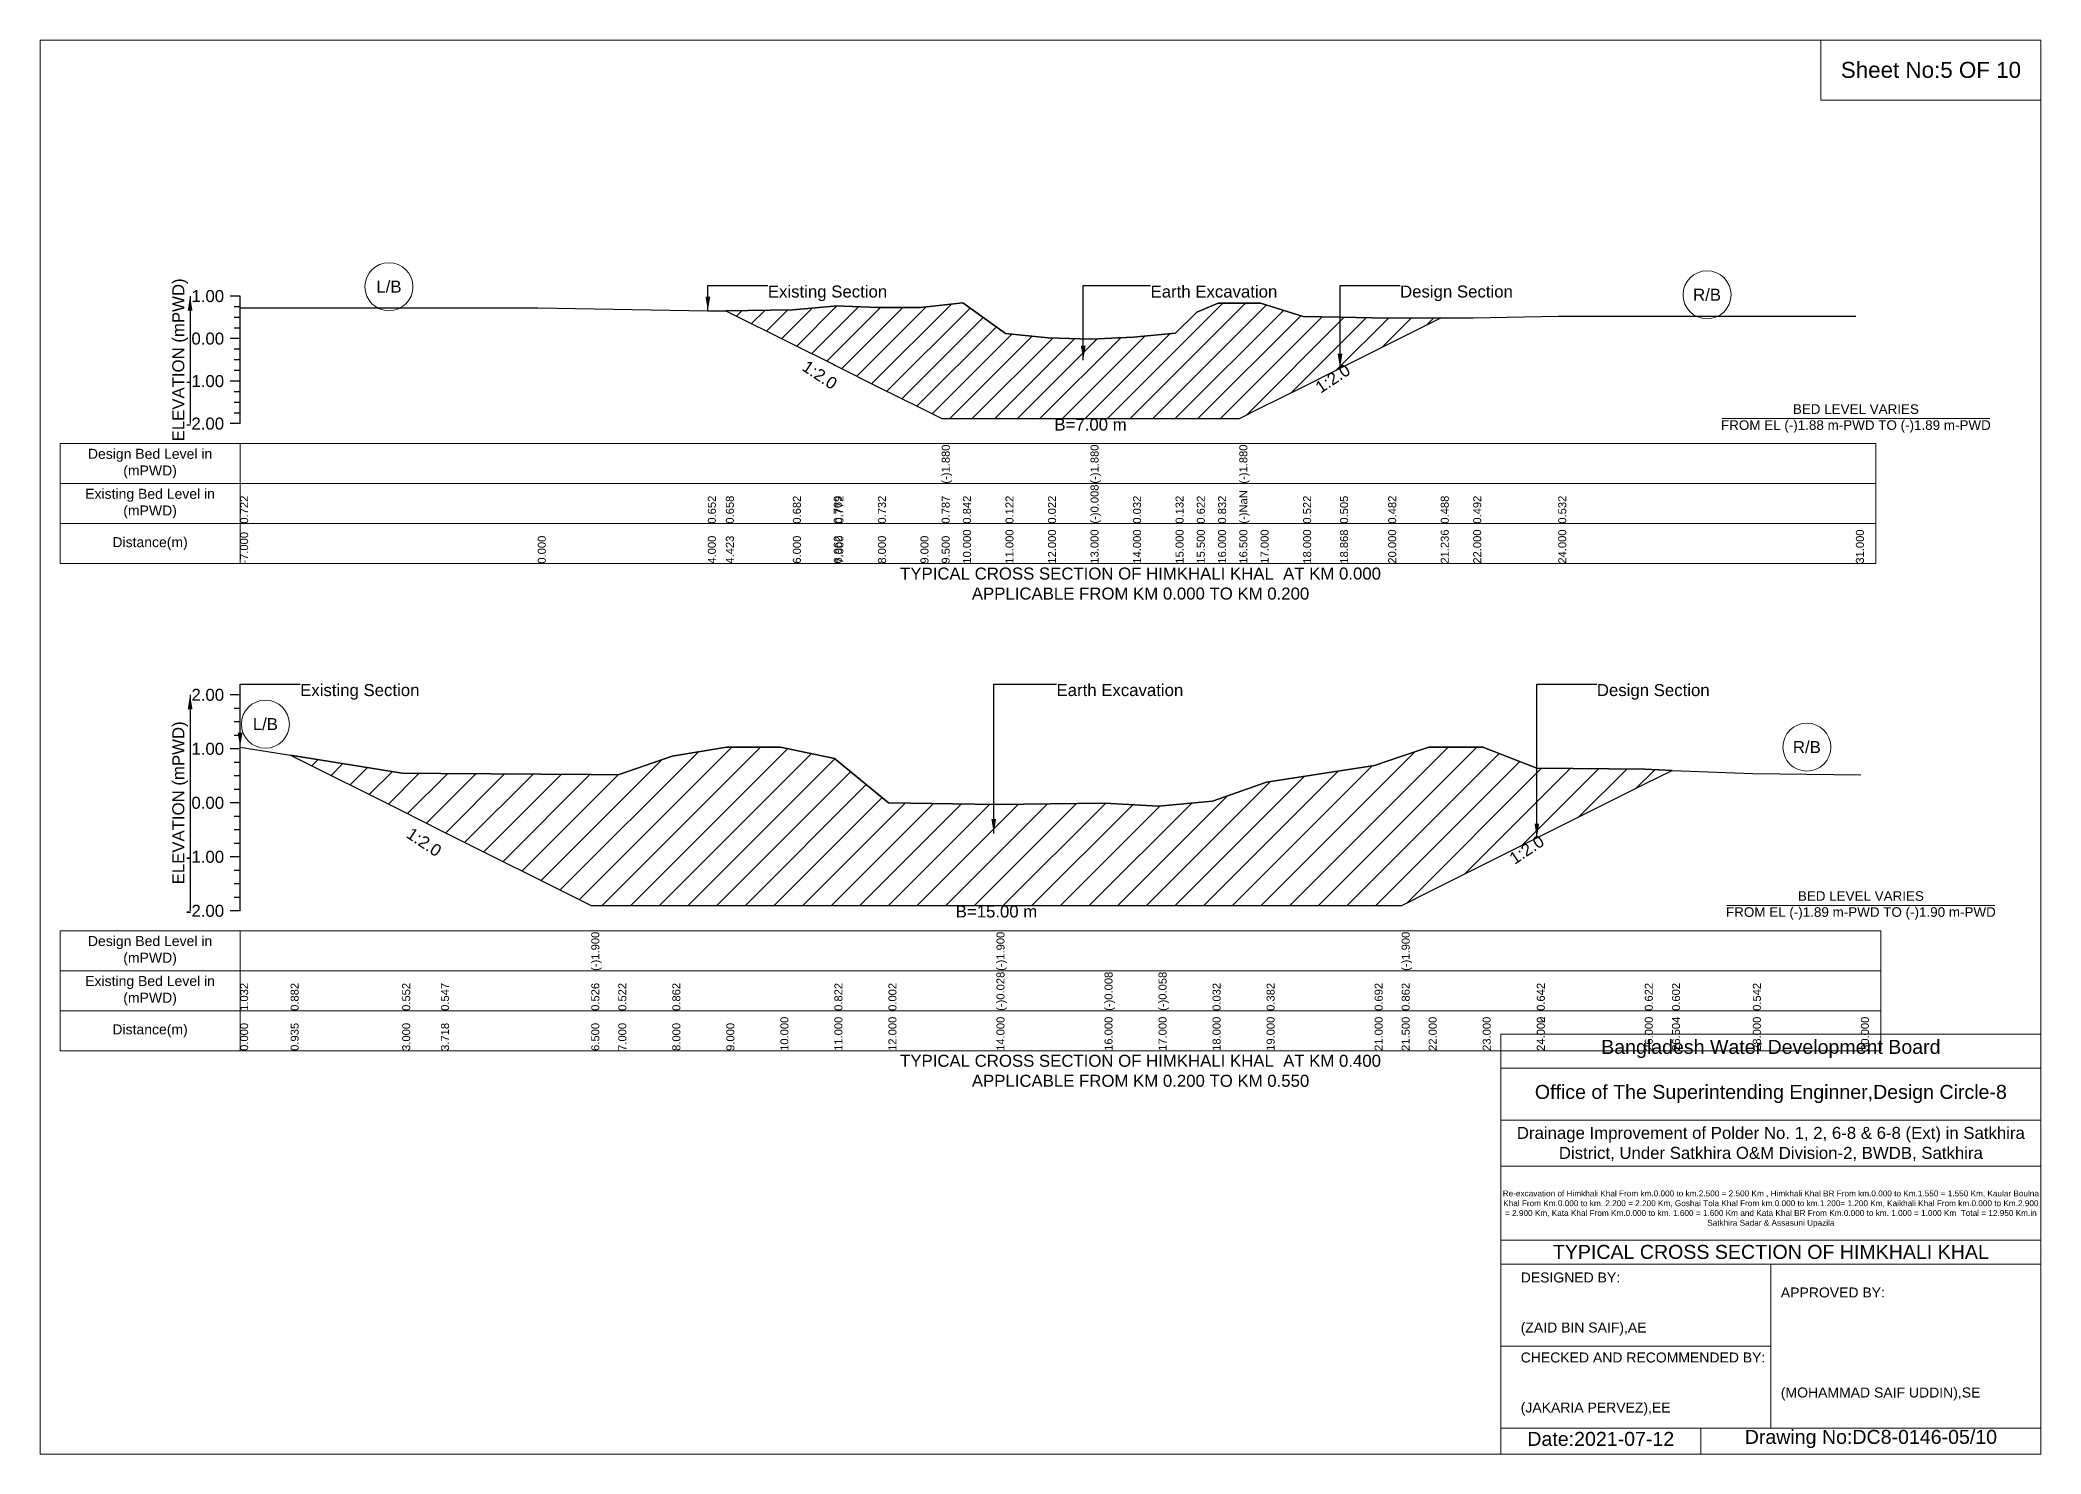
# Model space of a CAD drawing. Header units: inches. Extents: x 91000 to 628000, y -5656 to 0.
# Drawn here: x 140000 to 148000, y -5656 to 0 of the extents above; entities that cross this region are included whole.
import ezdxf

# ---------------------------------------------------------------- set-up
doc = ezdxf.new("R2010")
doc.units = ezdxf.units.IN
doc.header["$LTSCALE"] = 7
doc.header["$MEASUREMENT"] = 0
for name, color, linetype, lineweight in [('Cross section Data Border', 7, 'Continuous', 9), ('Cross Section Labels', 7, 'Continuous', 9), ('Existing_Bed_Level for Xsection', 7, 'Continuous', 25), ('Long Section Border', 7, 'Continuous', 9)]:
    doc.layers.add(name, color=color, linetype=linetype, lineweight=lineweight)
doc.styles.get("Standard").update_dxf_attribs({"font": 'arial.ttf'})
doc.dimstyles.get("Standard").update_dxf_attribs({"dimtxt": 0.18, "dimasz": 0.18, "dimexe": 0.18, "dimexo": 0.0625, "dimgap": 0.09, "dimtad": 0, "dimtih": 1, "dimtoh": 1, "dimdec": 4, "dimzin": 0, "dimdsep": 46, "dimtxsty": 'Standard', "dimcen": 0.09, "dimadec": 0, "dimazin": 0, "dimtfac": 1, "dimtdec": 4, "dimtofl": 0, "dimtmove": 0, "dimatfit": 3, "dimfxl": 1, "dimtolj": 1, "dimtzin": 0, "dimarcsym": 0})

msp = doc.modelspace()

# ---------------------------------------------------------------- hatches: boundary and pattern name
at = {"layer": 'Existing_Bed_Level for Xsection'}
h = msp.add_hatch(dxfattribs=at)
h.set_pattern_fill('ANSI31', color=256, scale=510, style=0)
h.paths.add_polyline_path([(142742, -1082.7), (143010, -1216.7), (143173.5, -1298.5), (143180, -1301.7), (143350, -1386.7), (143520, -1471.7), (143605, -1514.2), (143690, -1514.2), (143860, -1514.2), (144030, -1514.2), (144200, -1514.2), (144370, -1514.2), (144540, -1514.2), (144625, -1514.2), (144710, -1514.2), (144795, -1514.2), (144880, -1471.7), (145050, -1386.7), (145197.6, -1312.9), (145390, -1216.7), (145600.2, -1111.6), (145390, -1112.7), (145197.6, -1108.9), (145050, -1105.9), (144880, -1053.2), (144795, -1053.2), (144710, -1053.2), (144625, -1088.9), (144540, -1172.2), (144370, -1189.2), (144200, -1196), (144030, -1190.9), (143860, -1173.9), (143690, -1051.5), (143605, -1060.8), (143520, -1070.2), (143350, -1070.2), (143180, -1063.4), (143173.5, -1064), (143010, -1078.7)])
h = msp.add_hatch(dxfattribs=at)
h.set_pattern_fill('ANSI31', color=256, scale=648, style=0)
h.paths.add_polyline_path([(141002, -2860.9), (141448, -3083.9), (141603, -3161.4), (142204, -3461.9), (142312, -3461.9), (142528, -3461.9), (142744, -3461.9), (142960, -3461.9), (143176, -3461.9), (143392, -3461.9), (143824, -3461.9), (144256, -3461.9), (144472, -3461.9), (144688, -3461.9), (144904, -3461.9), (145336, -3461.9), (145444, -3461.9), (145552, -3407.9), (145768, -3299.9), (145984, -3191.9), (145984.4, -3191.7), (146416, -2975.9), (146524.8, -2921.5), (146416, -2917.1), (145984.4, -2912.8), (145984, -2912.8), (145768, -2828.6), (145552, -2828.6), (145444, -2865.3), (145336, -2902), (144904, -2969), (144688, -3044.6), (144472, -3064), (144256, -3053.2), (143824, -3057.5), (143392, -3051), (143176, -2873.9), (142960, -2828.6), (142744, -2828.6), (142528, -2865.3), (142312, -2938.7), (142204, -2937.9), (141603, -2933.4), (141448, -2932.2)])

# ---------------------------------------------------------------- linework, layer by layer
at = {"layer": 'Cross section Data Border'}
for points in [[(140080, -1614.6), (147340, -1614.6), (147340, -2094.6), (140080, -2094.6)], [(140080, -3563.5), (147360, -3563.5), (147360, -4043.5), (140080, -4043.5)]]:
    msp.add_lwpolyline(points, close=True, dxfattribs=at)
for points in [[(140800, -1614.6), (140800, -2094.6)], [(140080, -1774.6), (147340, -1774.6)], [(140080, -1934.6), (147340, -1934.6)], [(140800, -3563.5), (140800, -4043.5)], [(140080, -3723.5), (147360, -3723.5)], [(140080, -3883.5), (147360, -3883.5)]]:
    msp.add_lwpolyline(points, dxfattribs=at)
at = {"layer": 'Cross Section Labels'}
for points in [[(146724.2, -1514.2), (147795.8, -1514.2)], [(146744.2, -3461.9), (147815.8, -3461.9)]]:
    msp.add_lwpolyline(points, dxfattribs=at)
for centre in [(141395, -986.9), (146665, -1019.2), (140901, -2736.7), (147064, -2828.6)]:
    msp.add_circle(centre, 96, dxfattribs=at)
at = {"layer": 'Existing_Bed_Level for Xsection'}
for points in [[(140800, -1024.6), (140760, -1024.6)], [(140800, -1534.6), (140800, -1364.6), (140800, -1194.6), (140800, -1024.6)], [(140800, -1067.1), (140776, -1067.1)], [(140800, -1109.6), (140776, -1109.6)], [(140800, -1071.9), (141990, -1071.9), (142670, -1083.8), (142742, -1082.7), (143010, -1078.7), (143173.5, -1064), (143180, -1063.4), (143350, -1070.2), (143520, -1070.2), (143605, -1060.8), (143605, -1060.8), (143690, -1051.5), (143860, -1173.9), (144030, -1190.9), (144200, -1196), (144200, -1196), (144370, -1189.2), (144540, -1172.2), (144625, -1088.9), (144710, -1053.2), (144795, -1053.2), (144795, -1053.2), (144880, -1053.2), (145050, -1105.9), (145197.6, -1108.9), (145390, -1112.7), (145600.2, -1111.6), (145730, -1111), (146070, -1104.2), (147260, -1104.2)], [(140800, -1194.6), (140760, -1194.6)], [(140800, -1152.1), (140776, -1152.1)], [(140800, -1237.1), (140776, -1237.1)], [(140800, -1279.6), (140776, -1279.6)], [(140800, -1322.1), (140776, -1322.1)], [(140800, -1364.6), (140760, -1364.6)], [(140800, -1407.1), (140776, -1407.1)], [(140800, -1449.6), (140776, -1449.6)], [(140800, -1492.1), (140776, -1492.1)], [(140800, -1534.6), (140760, -1534.6)], [(140800, -2619.5), (140760, -2619.5)], [(140800, -3483.5), (140800, -3267.5), (140800, -3051.5), (140800, -2835.5), (140800, -2619.5)], [(140800, -2673.5), (140776, -2673.5)], [(140800, -2727.5), (140776, -2727.5)], [(140800, -2781.5), (140776, -2781.5)], [(140800, -2835.5), (140760, -2835.5)], [(140800, -2828.6), (141002, -2860.9), (141448, -2932.2), (141603, -2933.4), (142204, -2937.9), (142204, -2937.9), (142312, -2938.7), (142528, -2865.3), (142744, -2828.6), (142960, -2828.6), (143176, -2873.9), (143392, -3051), (143824, -3057.5), (143824, -3057.5), (144256, -3053.2), (144472, -3064), (144688, -3044.6), (144904, -2969), (145336, -2902), (145444, -2865.3), (145444, -2865.3), (145552, -2828.6), (145768, -2828.6), (145984, -2912.8), (145984.4, -2912.8), (146416, -2917.1), (146524.8, -2921.5), (146848, -2934.4), (147280, -2938.7)], [(140800, -2889.5), (140776, -2889.5)], [(140800, -2943.5), (140776, -2943.5)], [(140800, -2997.5), (140776, -2997.5)], [(140800, -3051.5), (140760, -3051.5)], [(140800, -3105.5), (140776, -3105.5)], [(140800, -3159.5), (140776, -3159.5)], [(140800, -3267.5), (140760, -3267.5)], [(140800, -3213.5), (140776, -3213.5)], [(140800, -3321.5), (140776, -3321.5)], [(140800, -3375.5), (140776, -3375.5)], [(140800, -3429.5), (140776, -3429.5)], [(140800, -3483.5), (140760, -3483.5)]]:
    msp.add_lwpolyline(points, dxfattribs=at)
for points in [[(142742, -1082.7), (142742, -1082.7), (143010, -1216.7), (143173.5, -1298.5), (143180, -1301.7), (143350, -1386.7), (143520, -1471.7), (143605, -1514.2), (143605, -1514.2), (143690, -1514.2), (143860, -1514.2), (144030, -1514.2), (144200, -1514.2), (144200, -1514.2), (144370, -1514.2), (144540, -1514.2), (144625, -1514.2), (144710, -1514.2), (144795, -1514.2), (144795, -1514.2), (144880, -1471.7), (145050, -1386.7), (145197.6, -1312.9), (145390, -1216.7), (145600.2, -1111.6), (145600.2, -1111.6), (145600.2, -1111.6), (145390, -1112.7), (145197.6, -1108.9), (145050, -1105.9), (144880, -1053.2), (144795, -1053.2), (144795, -1053.2), (144710, -1053.2), (144625, -1088.9), (144540, -1172.2), (144370, -1189.2), (144200, -1196), (144200, -1196), (144030, -1190.9), (143860, -1173.9), (143690, -1051.5), (143605, -1060.8), (143605, -1060.8), (143520, -1070.2), (143350, -1070.2), (143180, -1063.4), (143173.5, -1064), (143010, -1078.7), (142742, -1082.7)], [(141002, -2860.9), (141002, -2860.9), (141448, -3083.9), (141603, -3161.4), (142204, -3461.9), (142204, -3461.9), (142312, -3461.9), (142528, -3461.9), (142744, -3461.9), (142960, -3461.9), (143176, -3461.9), (143392, -3461.9), (143824, -3461.9), (143824, -3461.9), (144256, -3461.9), (144472, -3461.9), (144688, -3461.9), (144904, -3461.9), (145336, -3461.9), (145444, -3461.9), (145444, -3461.9), (145552, -3407.9), (145768, -3299.9), (145984, -3191.9), (145984.4, -3191.7), (146416, -2975.9), (146524.8, -2921.5), (146416, -2917.1), (145984.4, -2912.8), (145984, -2912.8), (145768, -2828.6), (145552, -2828.6), (145444, -2865.3), (145444, -2865.3), (145336, -2902), (144904, -2969), (144688, -3044.6), (144472, -3064), (144256, -3053.2), (143824, -3057.5), (143824, -3057.5), (143392, -3051), (143176, -2873.9), (142960, -2828.6), (142744, -2828.6), (142528, -2865.3), (142312, -2938.7), (142204, -2937.9), (142204, -2937.9), (141603, -2933.4), (141448, -2932.2), (141002, -2860.9)]]:
    msp.add_lwpolyline(points, close=True, dxfattribs=at)
at = {"layer": 'Long Section Border'}
for points in [[(140000, 0), (148000, 0), (148000, -5656), (140000, -5656)], [(147120, 0), (148000, 0), (148000, -240), (147120, -240)]]:
    msp.add_lwpolyline(points, close=True, dxfattribs=at)
for points in [[(145840, -5656), (145840, -3976), (148000, -3976)], [(145840, -4112), (148000, -4112)], [(145840, -4320), (148000, -4320)], [(145840, -4504), (148000, -4504)], [(145840, -4800), (148000, -4800)], [(145840, -4896), (148000, -4896)], [(146920, -4896), (146920, -5552)], [(145840, -5224), (146920, -5224)], [(145840, -5552), (148000, -5552)], [(146640, -5552), (146640, -5656)]]:
    msp.add_lwpolyline(points, dxfattribs=at)

# ---------------------------------------------------------------- texts
at = {"layer": 'Cross section Data Border', "char_height": 40, "width": 640, "attachment_point": 5}
for s, insert in [('Design Bed Level in (mPWD)', (140440, -1694.6)), ('Existing Bed Level in (mPWD)', (140440, -1854.6)), ('Distance(m)', (140440, -2014.6)), ('Design Bed Level in (mPWD)', (140440, -3643.5)), ('Existing Bed Level in (mPWD)', (140440, -3803.5)), ('Distance(m)', (140440, -3963.5))]:
    msp.add_mtext(s, dxfattribs=dict(at, insert=insert))
at = {"layer": 'Cross Section Labels'}
for s, insert, char_height, attachment_point in [('L/B', (141395, -986.9), 48, 5), ('Existing Section', (142910, -982.1), 48, 1), ('Earth Excavation', (144440, -982.1), 48, 1), ('Design Section', (145437.6, -982.1), 48, 1), ('R/B', (146665, -1019.2), 48, 5), ('B=7.00 m', (144200, -1514.2), 48, 2), ('BED LEVEL VARIES ^JFROM EL (-)1.88 m-PWD TO (-)1.89 m-PWD', (147260, -1514.2), 38.4, 5), ('TYPICAL CROSS SECTION OF HIMKHALI KHAL  AT KM 0.000^JAPPLICABLE FROM KM 0.000 TO KM 0.200', (144400, -2174.6), 48, 5), ('Existing Section', (141040, -2576.3), 48, 1), ('Earth Excavation', (144064, -2576.3), 48, 1), ('Design Section', (146224.4, -2576.3), 48, 1), ('L/B', (140901, -2736.7), 48, 5), ('R/B', (147064, -2828.6), 48, 5), ('BED LEVEL VARIES ^JFROM EL (-)1.89 m-PWD TO (-)1.90 m-PWD', (147280, -3461.9), 38.4, 5), ('B=15.00 m', (143824, -3461.9), 48, 2), ('TYPICAL CROSS SECTION OF HIMKHALI KHAL  AT KM 0.400^JAPPLICABLE FROM KM 0.200 TO KM 0.550', (144400, -4123.5), 48, 5)]:
    msp.add_mtext(s, dxfattribs=dict(at, insert=insert, char_height=char_height, attachment_point=attachment_point))
at = {"layer": 'Cross Section Labels', "char_height": 48, "attachment_point": 2}
for insert, rotation in [((143131, -1319.7), 326.30993), ((145155.1, -1334.2), 33.69007), ((141549, -3188.4), 326.30993), ((145930.4, -3218.7), 33.69007)]:
    msp.add_mtext('1:2.0', dxfattribs=dict(at, insert=insert, rotation=rotation))
at = {"layer": 'Existing_Bed_Level for Xsection', "rotation": 90}
for s, insert, char_height, attachment_point in [('ELEVATION (mPWD)', (140560, -1279.6), 48, 5), ('(-)1.880', (143605, -1774.6), 32, 1), ('(-)1.880', (144200, -1774.6), 32, 1), ('(-)1.880', (144795, -1774.6), 32, 1), ('0.722', (140800, -1934.6), 32, 1), ('0.722', (140800, -1934.6), 32, 1), ('0.652', (142670, -1934.6), 32, 1), ('0.658', (142742, -1934.6), 32, 1), ('0.682', (143010, -1934.6), 32, 1), ('0.769', (143173.5, -1934.6), 32, 1), ('0.772', (143180, -1934.6), 32, 1), ('0.732', (143350, -1934.6), 32, 1), ('0.732', (143350, -1934.6), 32, 1), ('0.787', (143605, -1934.6), 32, 1), ('0.787', (143605, -1934.6), 32, 1), ('0.787', (143605, -1934.6), 32, 1), ('0.842', (143690, -1934.6), 32, 1), ('0.122', (143860, -1934.6), 32, 1), ('0.022', (144030, -1934.6), 32, 1), ('(-)0.008', (144200, -1934.6), 32, 1), ('(-)0.008', (144200, -1934.6), 32, 1), ('(-)0.008', (144200, -1934.6), 32, 1), ('0.032', (144370, -1934.6), 32, 1), ('0.132', (144540, -1934.6), 32, 1), ('0.622', (144625, -1934.6), 32, 1), ('0.832', (144710, -1934.6), 32, 1), ('0.832', (144710, -1934.6), 32, 1), ('0.832', (144710, -1934.6), 32, 1), ('0.832', (144710, -1934.6), 32, 1), ('(-)NaN', (144795, -1934.6), 32, 1), ('0.522', (145050, -1934.6), 32, 1), ('0.505', (145197.6, -1934.6), 32, 1), ('0.482', (145390, -1934.6), 32, 1), ('0.488', (145600.2, -1934.6), 32, 1), ('0.492', (145730, -1934.6), 32, 1), ('0.532', (146070, -1934.6), 32, 1), ('0.532', (146070, -1934.6), 32, 1), ('-7.000', (140800, -2094.6), 32, 1), ('0.000', (141990, -2094.6), 32, 1), ('4.000', (142670, -2094.6), 32, 1), ('4.423', (142742, -2094.6), 32, 1), ('6.000', (143010, -2094.6), 32, 1), ('6.962', (143173.5, -2094.6), 32, 1), ('7.000', (143180, -2094.6), 32, 1), ('8.000', (143350, -2094.6), 32, 1), ('9.000', (143520, -2094.6), 32, 1), ('9.500', (143605, -2094.6), 32, 1), ('9.500', (143605, -2094.6), 32, 1), ('9.500', (143605, -2094.6), 32, 1), ('10.000', (143690, -2094.6), 32, 1), ('11.000', (143860, -2094.6), 32, 1), ('12.000', (144030, -2094.6), 32, 1), ('13.000', (144200, -2094.6), 32, 1), ('13.000', (144200, -2094.6), 32, 1), ('13.000', (144200, -2094.6), 32, 1), ('14.000', (144370, -2094.6), 32, 1), ('15.000', (144540, -2094.6), 32, 1), ('15.500', (144625, -2094.6), 32, 1), ('16.000', (144710, -2094.6), 32, 1), ('16.500', (144795, -2094.6), 32, 1), ('16.500', (144795, -2094.6), 32, 1), ('16.500', (144795, -2094.6), 32, 1), ('17.000', (144880, -2094.6), 32, 1), ('18.000', (145050, -2094.6), 32, 1), ('18.868', (145197.6, -2094.6), 32, 1), ('20.000', (145390, -2094.6), 32, 1), ('21.236', (145600.2, -2094.6), 32, 1), ('22.000', (145730, -2094.6), 32, 1), ('24.000', (146070, -2094.6), 32, 1), ('31.000', (147260, -2094.6), 32, 1), ('ELEVATION (mPWD)', (140560, -3051.5), 48, 5), ('(-)1.900', (142204, -3723.5), 32, 1), ('(-)1.900', (143824, -3723.5), 32, 1), ('(-)1.900', (145444, -3723.5), 32, 1), ('(-)0.028', (143824, -3883.5), 32, 1), ('(-)0.028', (143824, -3883.5), 32, 1), ('(-)0.028', (143824, -3883.5), 32, 1), ('(-)0.008', (144256, -3883.5), 32, 1), ('(-)0.058', (144472, -3883.5), 32, 1), ('1.032', (140800, -3883.5), 32, 1), ('1.032', (140800, -3883.5), 32, 1), ('1.032', (140800, -3883.5), 32, 1), ('1.032', (140800, -3883.5), 32, 1), ('1.032', (140800, -3883.5), 32, 1), ('0.882', (141002, -3883.5), 32, 1), ('0.552', (141448, -3883.5), 32, 1), ('0.547', (141603, -3883.5), 32, 1), ('0.526', (142204, -3883.5), 32, 1), ('0.526', (142204, -3883.5), 32, 1), ('0.526', (142204, -3883.5), 32, 1), ('0.522', (142312, -3883.5), 32, 1), ('0.522', (142312, -3883.5), 32, 1), ('0.862', (142528, -3883.5), 32, 1), ('0.822', (143176, -3883.5), 32, 1), ('0.002', (143392, -3883.5), 32, 1), ('0.032', (144688, -3883.5), 32, 1), ('0.382', (144904, -3883.5), 32, 1), ('0.692', (145336, -3883.5), 32, 1), ('0.862', (145444, -3883.5), 32, 1), ('0.862', (145444, -3883.5), 32, 1), ('0.862', (145444, -3883.5), 32, 1), ('0.642', (145984, -3883.5), 32, 1), ('0.642', (145984.4, -3883.5), 32, 1), ('0.622', (146416, -3883.5), 32, 1), ('0.602', (146524.8, -3883.5), 32, 1), ('0.542', (146848, -3883.5), 32, 1), ('10.000', (142960, -4043.5), 32, 1), ('11.000', (143176, -4043.5), 32, 1), ('12.000', (143392, -4043.5), 32, 1), ('14.000', (143824, -4043.5), 32, 1), ('14.000', (143824, -4043.5), 32, 1), ('14.000', (143824, -4043.5), 32, 1), ('16.000', (144256, -4043.5), 32, 1), ('17.000', (144472, -4043.5), 32, 1), ('18.000', (144688, -4043.5), 32, 1), ('19.000', (144904, -4043.5), 32, 1), ('21.000', (145336, -4043.5), 32, 1), ('21.500', (145444, -4043.5), 32, 1), ('21.500', (145444, -4043.5), 32, 1), ('21.500', (145444, -4043.5), 32, 1), ('22.000', (145552, -4043.5), 32, 1), ('23.000', (145768, -4043.5), 32, 1), ('24.000', (145984, -4043.5), 32, 1), ('24.002', (145984.4, -4043.5), 32, 1), ('26.000', (146416, -4043.5), 32, 1), ('26.504', (146524.8, -4043.5), 32, 1), ('28.000', (146848, -4043.5), 32, 1), ('30.000', (147280, -4043.5), 32, 1), ('0.000', (140800, -4043.5), 32, 1), ('0.935', (141002, -4043.5), 32, 1), ('3.000', (141448, -4043.5), 32, 1), ('3.718', (141603, -4043.5), 32, 1), ('6.500', (142204, -4043.5), 32, 1), ('6.500', (142204, -4043.5), 32, 1), ('6.500', (142204, -4043.5), 32, 1), ('7.000', (142312, -4043.5), 32, 1), ('8.000', (142528, -4043.5), 32, 1), ('9.000', (142744, -4043.5), 32, 1)]:
    msp.add_mtext(s, dxfattribs=dict(at, insert=insert, char_height=char_height, attachment_point=attachment_point))
at = {"layer": 'Existing_Bed_Level for Xsection', "char_height": 48, "attachment_point": 6}
for s, insert in [('1.00', (140736, -1024.6)), ('0.00', (140736, -1194.6)), ('-1.00', (140736, -1364.6)), ('-2.00', (140736, -1534.6)), ('2.00', (140736, -2619.5)), ('1.00', (140736, -2835.5)), ('0.00', (140736, -3051.5)), ('-1.00', (140736, -3267.5)), ('-2.00', (140736, -3483.5))]:
    msp.add_mtext(s, dxfattribs=dict(at, insert=insert))
at = {"layer": 'Long Section Border', "attachment_point": 5}
for s, insert, char_height in [('Sheet No:5 OF 10', (147560, -120), 64), ('Bangladesh Water Development Board', (146920, -4036), 56), ('Office of The Superintending Enginner,Design Circle-8', (146920, -4216), 56)]:
    msp.add_mtext(s, dxfattribs=dict(at, insert=insert, char_height=char_height))
at = {"layer": 'Long Section Border'}
for s, insert, char_height, width, attachment_point in [('Drainage Improvement of Polder No. 1, 2, 6-8 & 6-8 (Ext) in Satkhira District, Under Satkhira O&M Division-2, BWDB, Satkhira', (146920, -4416), 48, 2240, 5), ('Re-excavation of Himkhali Khal From km.0.000 to km.2.500 = 2.500 Km , Himkhali Khal BR From km.0.000 to Km.1.550 = 1.550 Km, Kaular Boulna Khal From Km.0.000 to km. 2.200 = 2.200 Km, Goshai Tola Khal From km.0.000 to km.1.200= 1.200 Km, Kaikhali Khal From km.0.000 to Km.2.900 = 2.900 Km, Kata Khal From Km.0.000 to km. 1.600 = 1.600 Km and Kata Khal BR From Km.0.000 to km. 1.000 = 1.000 Km  Total = 12.950 Km.in Satkhira Sadar & Assasuni Upazila', (146920, -4676), 23.4814, 2160, 5), ('TYPICAL CROSS SECTION OF HIMKHALI KHAL ', (146920, -4848), 56, 2240, 5), ('DESIGNED BY:^J^J^J(ZAID BIN SAIF),AE', (145920, -5056), 40, 1120, 4), ('APPROVED BY:^J^J^J^J^J^J(MOHAMMAD SAIF UDDIN),SE', (146960, -5216), 40, 1120, 4), ('CHECKED AND RECOMMENDED BY:^J^J^J(JAKARIA PERVEZ),EE', (145920, -5376), 40, 1120, 4), ('Date:2021-07-12', (146240, -5596), 56, 1120, 5), ('Drawing No:DC8-0146-05/10', (147320, -5596), 56, 1760, 5)]:
    msp.add_mtext(s, dxfattribs=dict(at, insert=insert, char_height=char_height, width=width, attachment_point=attachment_point))

# ---------------------------------------------------------------- leaders
at = {"layer": 'Cross Section Labels', "annotation_type": 0, "has_hookline": 1, "hookline_direction": 0}
for points, text_width in [([(142670, -1083.8), (142670, -982.1), (142909.9, -982.1)], 467.2), ([(144170.9, -1280.8), (144170.9, -982.1), (144439.9, -982.1)], 497), ([(145197.6, -1312.9), (145197.6, -982.1), (145437.5, -982.1)], 441.2), ([(140800, -2828.6), (140800, -2576.3), (141039.9, -2576.3)], 467.2), ([(143813.1, -3173.6), (143813.1, -2576.3), (144063.9, -2576.3)], 497), ([(145984.4, -3191.7), (145984.4, -2576.3), (146224.3, -2576.3)], 441.2)]:
    msp.add_leader(points, dimstyle='Standard', override={"dimasz": 57.6}, dxfattribs=dict(at, text_width=text_width))
at = {"layer": 'Existing_Bed_Level for Xsection'}
for points in [[(140600, -1024.6), (140600, -1534.6)], [(140600, -2619.5), (140600, -3483.5)]]:
    msp.add_leader(points, dimstyle='Standard', override={"dimasz": 57.6}, dxfattribs=at)

doc.saveas('drawing.dxf')
